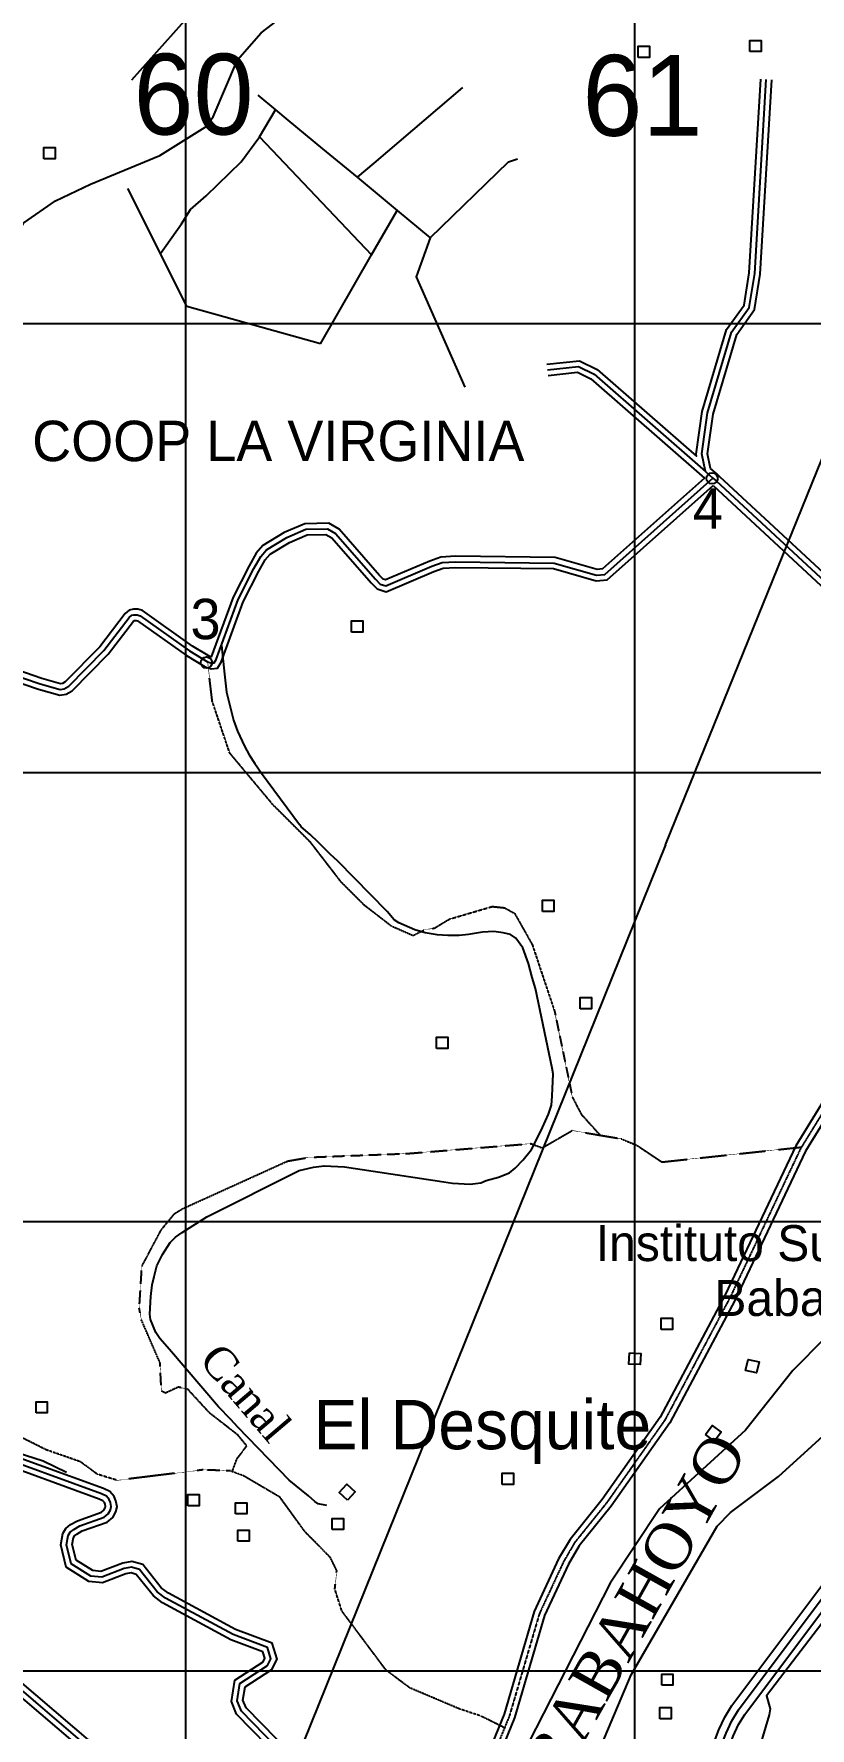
# Model space of a CAD drawing. Extents: x 638173 to 667318, y 9795622 to 9816401.
# Drawn here: x 659661 to 661391, y 9798872 to 9802645 of the extents above; entities that cross this region are included whole.
import ezdxf

# ---------------------------------------------------------------- set-up
doc = ezdxf.new("R2010")
doc.units = 0
doc.header["$MEASUREMENT"] = 0
doc.linetypes.add('HIDDEN', pattern=[0.375, 0.25, -0.125])
for name, color, linetype in [('CAMINO1', 7, 'CONTINUOUS'), ('CAMINO4', 7, 'CONTINUOUS'), ('CAMINO5', 7, 'CONTINUOUS'), ('CAMINO6Y7', 7, 'CONTINUOUS'), ('CAUCECANALIZADO', 7, 'CONTINUOUS'), ('CUADRICULAUTM', 7, 'CONTINUOUS'), ('EDIFICACION', 7, 'CONTINUOUS'), ('LINEAENERGIAELEC', 7, 'CONTINUOUS'), ('MURODIQUE', 7, 'CONTINUOUS'), ('NOMBREAREASSITIO', 7, 'CONTINUOUS'), ('NOMBRESPOBLADOS', 7, 'CONTINUOUS'), ('NOMBRESPROPIOS', 7, 'CONTINUOUS'), ('PARALELACAMINO', 7, 'CONTINUOUS'), ('PUNTOALTURA', 7, 'CONTINUOUS'), ('RIODOBLE', 7, 'CONTINUOUS'), ('RIOPERENNE', 7, 'CONTINUOUS'), ('TEXTOAZUL', 7, 'CONTINUOUS'), ('VALORCUADRICULAR', 7, 'CONTINUOUS')]:
    doc.layers.add(name, color=color, linetype=linetype)
doc.styles.add('cotas', font='SWITZN.TTF')
doc.styles.add('escuelas', font='SWZCONLN.TTF')
doc.styles.add('poblados', font='SWZCONDN.TTF')
doc.styles.add('rios', font='TIMESI_0.TTF')
doc.styles.add('sitios', font='SWZCONLN.TTF')

# ---------------------------------------------------------------- blocks, each defined once
blk = doc.blocks.new('COTA')
at = {"layer": 'PUNTOALTURA', "color": 1, "linetype": 'Continuous'}
blk.add_circle((0, 0), 12.5, dxfattribs=at)
blk = doc.blocks.new('CASA')
at = {"layer": 'EDIFICACION', "color": 4, "linetype": 'Continuous'}
blk.add_lwpolyline([(-12.57, -13.81), (-12.57, 11.18), (12.43, 11.18), (12.43, -13.82), (-12.57, -13.81)], close=True, dxfattribs=at)

msp = doc.modelspace()

# ---------------------------------------------------------------- linework, layer by layer
at = {"layer": 'CAMINO1', "color": 1, "linetype": 'Continuous'}
msp.add_lwpolyline([(661658.56, 9797177.41), (661642.09, 9797238.96), (661476.36, 9797858.21), (661455.77, 9797925.62), (661410.9, 9798050.47), (661260.24, 9798433.34), (661226.22, 9798519.79), (661223.08, 9798528.32), (661203.33, 9798581.88), (661183.05, 9798637.49), (661176.24, 9798683.64), (661174.57, 9798713.69), (661176.04, 9798768.41), (661178.32, 9798779.82), (661182.24, 9798799.46), (661191.33, 9798829.12), (661203.38, 9798861.15), (661215.98, 9798888.4), (661231, 9798912.51), (661613.69, 9799422.75), (661755.66, 9799608.74)], dxfattribs=at)
at = {"layer": 'CAMINO4', "color": 2, "linetype": 'HIDDEN'}
msp.add_lwpolyline([(661737.55, 9800941.91), (661709.36, 9800752.97), (661693.06, 9800688.31), (661371.35, 9800165.94), (661369.61, 9800163.11), (661212.32, 9799831.24), (661067.22, 9799558.33), (660937.46, 9799373.87), (660866.14, 9799285.18), (660841.6, 9799243.21), (660787.56, 9799126.98), (660720.59, 9798898.94), (660709.88, 9798872.75), (660661.54, 9798754.5), (660599.33, 9798641.04), (660581.99, 9798623.1), (660552.59, 9798609.18), (660049.88, 9798601.72), (660037.37, 9798601.53), (659902.6, 9798587.89), (659848.5, 9798572.19), (659700.8, 9798497.86), (659614.9, 9798441.93)], dxfattribs=at)
at = {"layer": 'CAMINO5', "color": 7, "linetype": 'Continuous'}
for p, q in [((661157.48, 9801670.57), (661174.32, 9801655.85)), ((660049.88, 9798601.72), (659298.65, 9799242.72))]:
    msp.add_line(p, q, dxfattribs=at)
for points in [[(661157.48, 9801670.57), (661149.36, 9801709.65), (661162.35, 9801801.19), (661215.82, 9801980.83), (661255.29, 9802036.1), (661267.32, 9802111.44), (661293.04, 9802543.53)], [(660805.8, 9801896.84), (660874.34, 9801904.38), (660909.34, 9801887.33), (661157.48, 9801670.57)], [(659570.05, 9801233.55), (659675.13, 9801197.42), (659719.8, 9801185.02), (659729.17, 9801186.6), (659739.16, 9801192.25), (659817.43, 9801272.09), (659873.98, 9801345.47), (659879.27, 9801350.34), (659884.29, 9801351.38), (659891.16, 9801351.24), (659897.92, 9801349.21), (660007.96, 9801271.39), (660048.38, 9801246.97), (660057.55, 9801243.97), (660063.16, 9801244.49), (660067.64, 9801251.68), (660116.51, 9801385.37), (660151.67, 9801454.59), (660166.75, 9801481.31), (660179.83, 9801496.23), (660224.78, 9801523.41), (660267.46, 9801541.73), (660315.35, 9801543.02), (660333.18, 9801532.19), (660422.42, 9801430.83), (660432.83, 9801419.82), (660445.5, 9801415.87), (660547.7, 9801459.52), (660570.64, 9801467.53), (660600.64, 9801469.21), (660820.83, 9801466.61), (660915.01, 9801439.64), (660933.06, 9801441.36), (661174.32, 9801655.85)], [(661174.32, 9801655.85), (661181.58, 9801649.51), (661484.31, 9801368.81), (661495.61, 9801362.18), (661516.57, 9801359.71)], [(660226.67, 9798804.43), (660123.71, 9798910.16), (660114.26, 9798933.09), (660120.55, 9798971.65), (660181.76, 9799011.2), (660189.6, 9799026.62), (660181.87, 9799051.75), (660105.53, 9799080.32), (659954.57, 9799161.83), (659936.42, 9799175.37), (659896.97, 9799225.41), (659879.12, 9799230.6), (659862.75, 9799227.53), (659812.43, 9799208.43), (659788.33, 9799210.81), (659744.59, 9799238.15), (659734.26, 9799280.49), (659737.51, 9799301.21), (659742.22, 9799308.44), (659750.19, 9799314.75), (659763.97, 9799322.49), (659818.17, 9799341.63), (659827.22, 9799349.28), (659831.99, 9799358.1), (659833.86, 9799365.55), (659832.2, 9799374.52), (659829.46, 9799381.47), (659822.9, 9799388.79), (659811.75, 9799393.81), (659550.52, 9799488.58)]]:
    msp.add_lwpolyline(points, dxfattribs=at)
at = {"layer": 'CAMINO6Y7', "color": 2, "linetype": 'HIDDEN'}
for points in [[(660194.72, 9800927.57), (660097.75, 9801043.47), (660058.85, 9801158.88), (660048.38, 9801246.97)], [(660194.72, 9800927.57), (660275.95, 9800846.33), (660344.48, 9800757.58), (660395.18, 9800706.88), (660457.56, 9800658.62), (660506.21, 9800637.34), (660530.26, 9800649.39), (660553.86, 9800653.68), (660586.8, 9800673.62), (660682.57, 9800701.77), (660709.69, 9800699), (660732.26, 9800686.53), (660771.55, 9800617.15), (660821.59, 9800467.74), (660860.96, 9800277.35), (660880.7, 9800239.14), (660922.89, 9800192.46)], [(660103.31, 9799443.31), (660113.97, 9799471.96), (660135.7, 9799500.58), (660115.78, 9799524.87), (660053.32, 9799573.42), (660003.54, 9799627.52), (659982.96, 9799631.32), (659954.34, 9799618.04), (659945.53, 9799622.82), (659942.39, 9799685.79), (659900.74, 9799781.75), (659896.28, 9799806.95), (659902.1, 9799900.7), (659945.02, 9799981.52), (659974.87, 9800017.91), (659993.84, 9800029.42), (660226.74, 9800134.9), (660275.08, 9800143.32), (660494.28, 9800151.7), (660768.88, 9800173.73), (660793.9, 9800164.27), (660860.72, 9800202.96), (660922.89, 9800192.46)], [(660922.89, 9800192.46), (660969.65, 9800184.57), (661004.94, 9800169.88), (661060.49, 9800132.8), (661370.93, 9800165.9)], [(660103.31, 9799443.31), (660099.52, 9799444.74), (660038.57, 9799447.28), (659847.24, 9799423.8), (659802.53, 9799437.51), (659765.16, 9799465.19), (659688.42, 9799491.87), (659606.51, 9799532.99), (659582.08, 9799562.89), (659549.43, 9799671.62), (659504.55, 9799763.61), (659491.85, 9799779.94), (659426.97, 9799810.68), (659389.95, 9799844.91), (659371.87, 9799882.01)], [(660709.88, 9798872.75), (660657.02, 9798898.95), (660609.19, 9798914.88), (660498.8, 9798961.64), (660446.08, 9799001.04), (660347.53, 9799132.92), (660331.93, 9799181.82), (660336.2, 9799222.83), (660321.96, 9799252.06), (660265.15, 9799309.56), (660209.48, 9799386.41), (660128.58, 9799433.82), (660103.31, 9799443.31)]]:
    msp.add_lwpolyline(points, dxfattribs=at)
at = {"layer": 'CAUCECANALIZADO', "color": 132, "linetype": 'Continuous'}
for p, q in [((660253.18, 9800884.27), (660253.54, 9800883.76)), ((660253.54, 9800883.76), (660253.18, 9800884.27))]:
    msp.add_line(p, q, dxfattribs=at)
for points in [[(660079.22, 9801283.35), (660086.43, 9801219.23), (660090.46, 9801178.91), (660100.07, 9801140.25), (660106.14, 9801116.74), (660115.1, 9801092.48), (660130.69, 9801058.87), (660140.87, 9801039.56), (660153.68, 9801020.11), (660168.68, 9800999.01), (660253.18, 9800884.27)], [(660314.33, 9799367.73), (660294.43, 9799371.44), (660287.55, 9799376.48), (660273.57, 9799389.49), (660230.17, 9799424.39), (660115.84, 9799542.37), (660100.54, 9799559.58), (660072.61, 9799587.44), (659963.81, 9799715.6), (659942.1, 9799739.86), (659933.44, 9799753.14), (659921.39, 9799781.77), (659920.02, 9799794.29), (659922.07, 9799833.07), (659925.13, 9799859.54), (659929.51, 9799878.17), (659935.56, 9799901.71), (659947.94, 9799927.12), (659965.18, 9799953.7), (659977.03, 9799965.53), (659991.5, 9799975.74), (660046.65, 9800010.54), (660252.3, 9800113.52), (660284.32, 9800121.07), (660308.09, 9800124.13), (660353.59, 9800121.91), (660575, 9800088.26), (660593.9, 9800085.41), (660633.18, 9800083.39), (660657.21, 9800086.75), (660669.29, 9800091.29), (660696.13, 9800098.8), (660720.99, 9800108.46), (660733.39, 9800119.27), (660751.38, 9800137.74), (660769.84, 9800160.49), (660779.38, 9800178.85), (660794.7, 9800209.72), (660807.92, 9800239.53), (660814.27, 9800259.29), (660816, 9800279.29), (660818.45, 9800328.97), (660816.22, 9800341.6), (660778.69, 9800519.07), (660771.23, 9800543.57), (660763.22, 9800575.12), (660750.44, 9800609.63), (660734.77, 9800631.48), (660722.85, 9800639.14), (660706.6, 9800643.08), (660685.79, 9800645.84), (660660.58, 9800644.77), (660629.29, 9800639.46), (660608.66, 9800637.35), (660583.27, 9800637.52), (660559.85, 9800638.76), (660532.98, 9800643.5), (660510.33, 9800649.94), (660474.22, 9800665.29), (660464.17, 9800672.23), (660448.76, 9800690.8), (660338.54, 9800802.64), (660321.56, 9800818.4), (660295.09, 9800844.76), (660276.55, 9800862.38), (660256.93, 9800879.51), (660253.54, 9800883.76)]]:
    msp.add_lwpolyline(points, dxfattribs=at)
at = {"layer": 'CUADRICULAUTM', "color": 2, "linetype": 'Continuous'}
for points in [[(660000, 9796926.97), (660000, 9797000), (660000, 9798000), (660000, 9799000), (660000, 9800000), (660000, 9801000), (660000, 9802000), (660000, 9803000), (660000, 9804000), (660000, 9805000), (660000, 9806000), (660000, 9807000), (660000, 9808000), (660000, 9809000), (660000, 9810000), (660000, 9811000), (660000, 9812000), (660000, 9813000), (660000, 9814000), (660000, 9815355.02)], [(661000, 9796926.19), (661000, 9797000), (661000, 9798000), (661000, 9799000), (661000, 9800000), (661000, 9801000), (661000, 9802000), (661000, 9803000), (661000, 9804000), (661000, 9805000), (661000, 9806000), (661000, 9807000), (661000, 9808000), (661000, 9809000), (661000, 9810000), (661000, 9811000), (661000, 9812000), (661000, 9813000), (661000, 9814000), (661000, 9815354.31)], [(655000, 9802000), (656000, 9802000), (657000, 9802000), (658000, 9802000), (659000, 9802000), (660000, 9802000), (661000, 9802000), (662000, 9802000), (663000, 9802000), (665000, 9802000), (666608.93, 9802000)], [(655000, 9801000), (656000, 9801000), (657000, 9801000), (658000, 9801000), (659000, 9801000), (660000, 9801000), (661000, 9801000), (662000, 9801000), (663000, 9801000), (665000, 9801000), (666608.12, 9801000)], [(655000, 9800000), (656000, 9800000), (657000, 9800000), (658000, 9800000), (659000, 9800000), (660000, 9800000), (661000, 9800000), (662000, 9800000), (663000, 9800000), (665000, 9800000), (666607.31, 9800000)], [(655000, 9799000), (656000, 9799000), (657000, 9799000), (658000, 9799000), (659000, 9799000), (660000, 9799000), (661000, 9799000), (662000, 9799000), (663000, 9799000), (664000, 9799000), (666606.51, 9799000)]]:
    msp.add_lwpolyline(points, dxfattribs=at)
at = {"layer": 'LINEAENERGIAELEC', "color": 120, "linetype": 'Continuous'}
for points in [[(661068.57, 9800839.17), (661438.05, 9801750.83), (661941.44, 9802443.17), (662427.49, 9803147.25), (662716.51, 9803554.72)], [(661068.57, 9800839.17), (660209.98, 9798712.4), (660315.22, 9797457.41), (660372.04, 9796926.68)]]:
    msp.add_lwpolyline(points, dxfattribs=at)
at = {"layer": 'MURODIQUE', "color": 30, "linetype": 'Continuous'}
for p, q in [((660069.84, 9802755.92), (659879.2, 9802542.2)), ((660159.97, 9802508.36), (660199.43, 9802475.8)), ((660616.1, 9802525.68), (660418.51, 9802357.34)), ((660163.82, 9802416.1), (660199.43, 9802475.8)), ((660199.43, 9802475.8), (660227.19, 9802452.89)), ((660227.19, 9802452.89), (660304.35, 9802389.22)), ((660163.82, 9802416.1), (660413.77, 9802153.27)), ((660304.35, 9802389.22), (660381.35, 9802325.68)), ((660418.51, 9802357.34), (660381.35, 9802325.68)), ((660381.35, 9802325.68), (660470.66, 9802251.98)), ((659943.23, 9802155.89), (659870.53, 9802300.65)), ((660413.77, 9802153.27), (660470.66, 9802251.98)), ((660470.66, 9802251.98), (660544.33, 9802191.16)), ((660299.57, 9801955.11), (660413.77, 9802153.27))]:
    msp.add_line(p, q, dxfattribs=at)
for points in [[(659943.23, 9802155.89), (659990.16, 9802222.01), (660010.57, 9802254.15), (660045.38, 9802284.75), (660123.5, 9802359.83), (660162.29, 9802413.54), (660163.82, 9802416.1)], [(660544.33, 9802191.16), (660719.13, 9802360.14), (660738.87, 9802366.57)], [(660544.33, 9802191.16), (660513.28, 9802103.99), (660621.38, 9801858.32)], [(660299.57, 9801955.11), (660002.4, 9802038.09), (659943.23, 9802155.89)]]:
    msp.add_lwpolyline(points, dxfattribs=at)
at = {"layer": 'PARALELACAMINO', "color": 7, "linetype": 'Continuous'}
for points in [[(660804.43, 9801909.27), (660876.57, 9801917.2), (660916.31, 9801897.84), (661137.67, 9801704.46), (661136.68, 9801709.24), (661150.1, 9801803.87), (661204.43, 9801986.4), (661243.41, 9802040.97), (661254.88, 9802112.8), (661280.56, 9802544.27)], [(661502.51, 9801373.95), (661499.67, 9801374.29), (661491.81, 9801378.9), (661189.94, 9801658.8), (661182.54, 9801665.27), (661168.87, 9801677.22), (661162.04, 9801710.06), (661174.6, 9801798.51), (661227.21, 9801975.26), (661267.17, 9802031.23), (661279.76, 9802110.08), (661305.52, 9802542.79)], [(660807.17, 9801884.41), (660872.11, 9801891.56), (660902.37, 9801876.82), (661149.25, 9801661.16), (661155.42, 9801655.77)], [(659568.74, 9801220.78), (659671.42, 9801185.48), (659719.14, 9801172.23), (659733.41, 9801174.64), (659746.85, 9801182.24), (659826.88, 9801263.87), (659883.23, 9801337), (659885.45, 9801338.85), (659889.2, 9801338.78), (659892.37, 9801337.83), (660001.11, 9801260.92), (660043.14, 9801235.53), (660056.12, 9801231.28), (660070.49, 9801232.62), (660078.93, 9801246.17), (660127.99, 9801380.38), (660162.69, 9801448.68), (660177, 9801474.04), (660187.95, 9801486.53), (660230.51, 9801512.27), (660270.19, 9801529.3), (660312.01, 9801530.43), (660325.06, 9801522.5), (660413.18, 9801422.4), (660425.99, 9801408.86), (660446.18, 9801402.57), (660552.22, 9801447.86), (660573.1, 9801455.15), (660600.92, 9801456.71), (660819, 9801454.13), (660913.84, 9801426.97), (660938.31, 9801429.3), (661174.36, 9801639.16)], [(661155.42, 9801655.77), (660927.81, 9801453.42), (660916.18, 9801452.31), (660822.66, 9801479.09), (660600.36, 9801481.71), (660568.18, 9801479.91), (660543.18, 9801471.18), (660444.82, 9801429.17), (660439.67, 9801430.78), (660431.66, 9801439.26), (660341.3, 9801541.88), (660318.69, 9801555.61), (660264.73, 9801554.16), (660219.05, 9801534.55), (660171.71, 9801505.93), (660156.5, 9801488.58), (660140.65, 9801460.5), (660105.03, 9801390.36), (660056.45, 9801257.48), (660053.62, 9801258.41), (660014.81, 9801281.86), (659903.47, 9801360.59), (659893.12, 9801363.7), (659883.13, 9801363.91), (659873.35, 9801361.88), (659864.73, 9801353.94), (659807.98, 9801280.31), (659731.47, 9801202.26), (659724.93, 9801198.56), (659720.46, 9801197.81), (659678.84, 9801209.36), (659571.36, 9801246.32)], [(661174.36, 9801639.16), (661476.81, 9801358.72), (661491.55, 9801350.07), (661506.66, 9801348.3)], [(661725.17, 9800943.64), (661697.09, 9800755.43), (661681.41, 9800693.23), (661358.61, 9800169.08), (661201.15, 9799836.85), (661056.55, 9799564.89), (660927.47, 9799381.39), (660855.82, 9799292.29), (660830.51, 9799249.01), (660775.83, 9799131.4), (660708.78, 9798903.08), (660650.24, 9798759.89), (660589.18, 9798648.52), (660574.58, 9798633.42), (660549.69, 9798621.64), (660380.79, 9798619.13)], [(661932.5, 9800816.9), (661899.61, 9800760.75), (661841.56, 9800737.21), (661808.66, 9800734.07), (661722.09, 9800753.62), (661721.63, 9800750.51), (661704.71, 9800683.39), (661380.61, 9800157.14), (661223.49, 9799825.63), (661077.89, 9799551.77), (660947.45, 9799366.35), (660876.46, 9799278.07), (660852.69, 9799237.41), (660799.29, 9799122.56), (660732.4, 9798894.8), (660672.84, 9798749.11), (660609.48, 9798633.56), (660589.4, 9798612.78), (660555.49, 9798596.72), (660038.09, 9798589.04), (659904.99, 9798575.57), (659853.09, 9798560.51), (659707.04, 9798487.01), (659622.1, 9798431.7)], [(661163.69, 9798795.93), (661165.25, 9798803.75), (661174.76, 9798834.77), (661187.23, 9798867.91), (661200.55, 9798896.73), (661216.55, 9798922.41), (661599.73, 9799433.31), (661724.65, 9799596.96)], [(661263, 9798474.12), (661239.26, 9798534.45), (661200.1, 9798641.81), (661193.67, 9798685.41), (661192.08, 9798713.94), (661193.49, 9798766.45), (661199.23, 9798795.17), (661207.9, 9798823.47), (661219.53, 9798854.39), (661231.41, 9798880.07), (661245.45, 9798902.61), (661627.65, 9799412.19), (661768.31, 9799596.47)], [(660236.53, 9798812.22), (660134.35, 9798917.15), (660127.17, 9798934.58), (660131.99, 9798964.16), (660191.37, 9799002.53), (660203.03, 9799025.46), (660192.01, 9799061.3), (660110.71, 9799091.73), (659961.31, 9799172.4), (659945.22, 9799184.4), (659904.31, 9799236.29), (659879.75, 9799243.44), (659859.35, 9799239.61), (659810.74, 9799221.16), (659792.47, 9799222.96), (659755.53, 9799246.05), (659747, 9799281.02), (659749.44, 9799296.63), (659751.58, 9799299.91), (659757.17, 9799304.34), (659769.15, 9799311.06), (659824.49, 9799330.61), (659837.09, 9799341.26), (659843.73, 9799353.53), (659846.65, 9799365.15), (659844.27, 9799377.98), (659840.27, 9799388.14), (659830.44, 9799399.1), (659816.45, 9799405.4), (659528.82, 9799509.75)], [(660352.45, 9798618.71), (660054.41, 9798614.28), (659317.42, 9799243.14), (659557.14, 9799466.64), (659558.78, 9799472.28)], [(660216.81, 9798796.64), (660113.07, 9798903.17), (660101.35, 9798931.6), (660109.11, 9798979.14), (660172.15, 9799019.87), (660176.17, 9799027.78), (660171.73, 9799042.2), (660100.35, 9799068.91), (659947.83, 9799151.26), (659927.62, 9799166.34), (659889.63, 9799214.53), (659878.49, 9799217.76), (659866.15, 9799215.45), (659814.12, 9799195.7), (659784.19, 9799198.66), (659733.65, 9799230.25), (659721.52, 9799279.96), (659725.58, 9799305.79), (659732.86, 9799316.97), (659743.21, 9799325.16), (659758.79, 9799333.92), (659811.85, 9799352.65), (659817.35, 9799357.3), (659820.25, 9799362.67), (659821.07, 9799365.95), (659820.13, 9799371.06), (659818.65, 9799374.8), (659815.36, 9799378.48), (659807.05, 9799382.22), (659558.78, 9799472.28)], [(659613.03, 9798455.63), (659694.56, 9798508.71), (659843.91, 9798583.87), (659900.21, 9798600.21), (660018.38, 9798612.17), (659300.72, 9799224.52), (659080.58, 9798927.34), (659598.32, 9798492.78), (659611.52, 9798472.59), (659613.03, 9798455.63)]]:
    msp.add_lwpolyline(points, dxfattribs=at)
at = {"layer": 'RIODOBLE', "color": 5, "linetype": 'Continuous'}
for points in [[(659787.39, 9802310.62), (659941.8, 9802374.29), (660042.78, 9802437.26), (660060.74, 9802460.38), (660115.25, 9802587.04), (660167.66, 9802647.41), (660215.62, 9802683.94), (660283.24, 9802721.14), (660375.17, 9802753.88)], [(658487.33, 9801609.49), (658495.83, 9801668.18), (658521.12, 9801730.69), (658560.95, 9801788.34), (658601.45, 9801812.29), (658629.68, 9801820.46), (658672.97, 9801818.03), (658727.73, 9801802.62), (658894.31, 9801696.43), (658959.96, 9801632.55), (659036.12, 9801577.19), (659148.48, 9801528.69), (659193.91, 9801523.41), (659225.94, 9801530.47), (659273.2, 9801565.02), (659309.61, 9801638.46), (659339.01, 9801675.21), (659463.15, 9801787.16), (659521.05, 9801858.73), (659558.03, 9801953), (659604.31, 9802163.56), (659639.03, 9802224.52), (659709.35, 9802273.54), (659787.39, 9802310.62)], [(662010.95, 9800861.97), (661995.3, 9800824.15), (661959, 9800770.6), (661913.45, 9800722.77), (661835.1, 9800664.29), (661707.45, 9800515.27), (661633.15, 9800406.34), (661583.36, 9800291.24), (661539.56, 9800134.28), (661499.11, 9799918.28), (661424.59, 9799741.18), (661352.45, 9799668.38), (661246.57, 9799535.72), (661054.97, 9799360.19), (660945.56, 9799194.87), (660746.86, 9798807.19)], [(660880.52, 9798727.08), (660991.98, 9798990.92), (661183.98, 9799321.94), (661213.12, 9799351.96), (661320.32, 9799432.52), (661469.05, 9799567.66)]]:
    msp.add_lwpolyline(points, dxfattribs=at)
at = {"layer": 'RIOPERENNE', "color": 5, "linetype": 'Continuous'}
for points in [[(658376.82, 9801043.95), (658669.02, 9800894.01), (658694.17, 9800854.63), (658698.33, 9800817.86), (658642.86, 9800679.7), (658638.04, 9800654.26), (658641.11, 9800625.24), (658701.11, 9800567.27), (658798.89, 9800497.81), (658964.02, 9800356.22), (659048.64, 9800272.77), (659212.93, 9800052.65), (659356.18, 9799942.51), (659370.37, 9799909.28), (659379.79, 9799819.24), (659391.67, 9799807.04), (659479.33, 9799766.75), (659508.87, 9799718.14), (659543.47, 9799630.08), (659538.15, 9799519.67), (659547.2, 9799510.66), (659681.72, 9799467.46), (659734.43, 9799442.34)], [(661979.54, 9799739.09), (661887.45, 9799673.69), (661866.28, 9799654.74), (661849.14, 9799633.64), (661831.99, 9799608.51), (661820.41, 9799580.89), (661811.63, 9799553.23), (661806.27, 9799528.11), (661809.49, 9799443.69), (661804.08, 9799424.76), (661792.34, 9799410.52), (661782.7, 9799405.5), (661691.62, 9799395.44), (661657.17, 9799387.04), (661641.88, 9799375.21), (661621.96, 9799345.19), (661600.26, 9799260.67), (661579.5, 9799236.55), (661554.45, 9799215.55), (661455.59, 9799155.7), (661293.74, 9798943.84), (661301.36, 9798914.92), (661299.15, 9798901.51), (661263.31, 9798779.06)]]:
    msp.add_lwpolyline(points, dxfattribs=at)

# ---------------------------------------------------------------- block references
at = {"layer": 'EDIFICACION', "color": 4, "linetype": 'Continuous'}
for p in [(661020.24, 9802606.52), (661269.29, 9802619.29), (659696.17, 9802380.76), (660381.55, 9801326.64), (660807.36, 9800704.35), (660891.01, 9800487.61), (660570.82, 9800399.51), (661071.81, 9799773.61), (659678.87, 9799587.67), (660717.36, 9799428.77), (660017.28, 9799381.24), (660123.02, 9799362.72), (660338.49, 9799327.87), (660128.54, 9799301.97), (661072.79, 9798981.29), (661068.41, 9798906.61)]:
    msp.add_blockref('CASA', p, dxfattribs=at)
for p, xscale, yscale, rotation in [((661001.58, 9799694.56), 0.9999999703794955, 0.9999999703794955, 267.2684858573653), ((661262.44, 9799679.39), 0.9999999282255696, 0.9999999282255696, 347.1526876108237), ((661175.59, 9799529.76), 1.000002433182663, 1.000002433182663, 323.4582731527425), ((660358.58, 9799398.57), 1.000000086617202, 1.000000086617202, 47.60798484920714)]:
    msp.add_blockref('CASA', p, dxfattribs=dict(at, xscale=xscale, yscale=yscale, rotation=rotation))
at = {"layer": 'PUNTOALTURA', "color": 1, "linetype": 'Continuous'}
for p in [(661172.38, 9801655.28), (660045.9, 9801244.98)]:
    msp.add_blockref('COTA', p, dxfattribs=at)

# ---------------------------------------------------------------- texts
at = {"layer": 'NOMBREAREASSITIO', "color": 2, "linetype": 'Continuous', "style": 'sitios'}
msp.add_text('COOP LA VIRGINIA', height=90, dxfattribs=at).set_placement((659657.58, 9801693.54))
at = {"layer": 'NOMBRESPOBLADOS', "color": 7, "linetype": 'Continuous', "style": 'poblados'}
msp.add_text('El Desquite', height=110, dxfattribs=at).set_placement((660284.53, 9799493.07))
at = {"layer": 'NOMBRESPROPIOS', "color": 6, "linetype": 'Continuous', "style": 'escuelas'}
for s, p in [('Instituto Superior', (660913.16, 9799912.15)), ('Babahoyo', (661177.46, 9799789.87))]:
    msp.add_text(s, height=80, dxfattribs=at).set_placement(p)
at = {"layer": 'PUNTOALTURA', "color": 7, "linetype": 'Continuous', "style": 'cotas'}
for s, p in [('4', (661129.55, 9801543.15)), ('3', (660010.35, 9801297.08))]:
    msp.add_text(s, height=90, dxfattribs=at).set_placement(p)
at = {"layer": 'TEXTOAZUL', "color": 4, "linetype": 'Continuous', "style": 'rios'}
msp.add_text('Canal', height=70, rotation=310.37352, dxfattribs=at).set_placement((660026.92, 9799690.57))
at = {"layer": 'TEXTOAZUL', "color": 5, "linetype": 'Continuous', "style": 'rios'}
msp.add_text('R%%205O BABAHOYO', height=100, rotation=60.67772, dxfattribs=at).set_placement((660687.55, 9798484.33))
at = {"layer": 'VALORCUADRICULAR', "color": 6, "linetype": 'Continuous', "style": 'poblados'}
for s, p in [('60', (659883.26, 9802420.9)), ('61', (660883.22, 9802418.11))]:
    msp.add_text(s, height=180, dxfattribs=at).set_placement(p)

doc.saveas('drawing.dxf')
